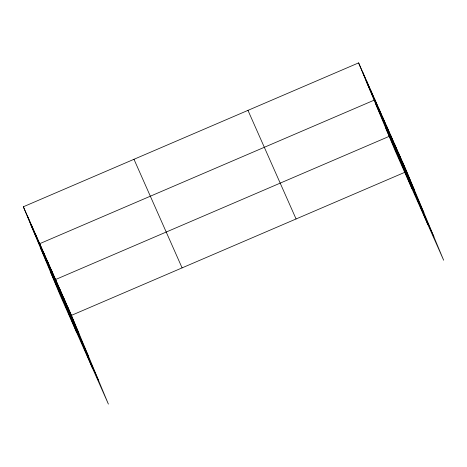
<?xml version="1.0" encoding="UTF-8"?>
<svg xmlns="http://www.w3.org/2000/svg" width="467" height="467" viewBox="0 0 467 467"><rect width="100%" height="100%" fill="white"/><g stroke="black" fill="none" stroke-linecap="round" stroke-linejoin="round"><path stroke-width="0.7" d="M23.35 206.77L71.457 315.359L108.397 404.107L60.29 295.512L23.35 206.77L358.603 62.893L406.71 171.488L443.65 260.23L395.543 151.641L358.603 62.893M71.457 315.359L406.71 171.488M366.11 80.925L414.211 189.514M375.824 104.264L423.925 212.853M385.83 128.308L433.936 236.897M247.971 110.375L296.072 218.965M133.982 159.288L182.089 267.877M30.857 224.796L78.958 333.391M40.571 248.135L88.672 356.724M50.576 272.179L98.683 380.768M402.741 162.528L410.248 180.56M398.771 153.567L406.278 171.599M394.802 144.612L402.309 162.639M427.778 224.399L390.832 135.652L55.579 279.523L92.524 368.27M386.863 126.691L394.37 144.723M382.899 117.737L390.4 135.763M378.93 108.776L386.431 126.808M411.9 188.563L374.96 99.815L39.707 243.686L76.646 332.434M370.868 90.586L378.375 108.618M366.782 81.357L374.289 99.389M362.696 72.128L370.197 90.154M67.487 306.399L74.989 324.431M63.518 297.438L71.025 315.47M59.548 288.483L67.055 306.515M51.609 270.562L59.116 288.594M47.646 261.608L55.147 279.64M43.676 252.647L51.177 270.679M35.615 234.457L43.122 252.489M31.528 225.228L39.035 243.26M27.436 215.999L34.943 234.031"/></g></svg>
